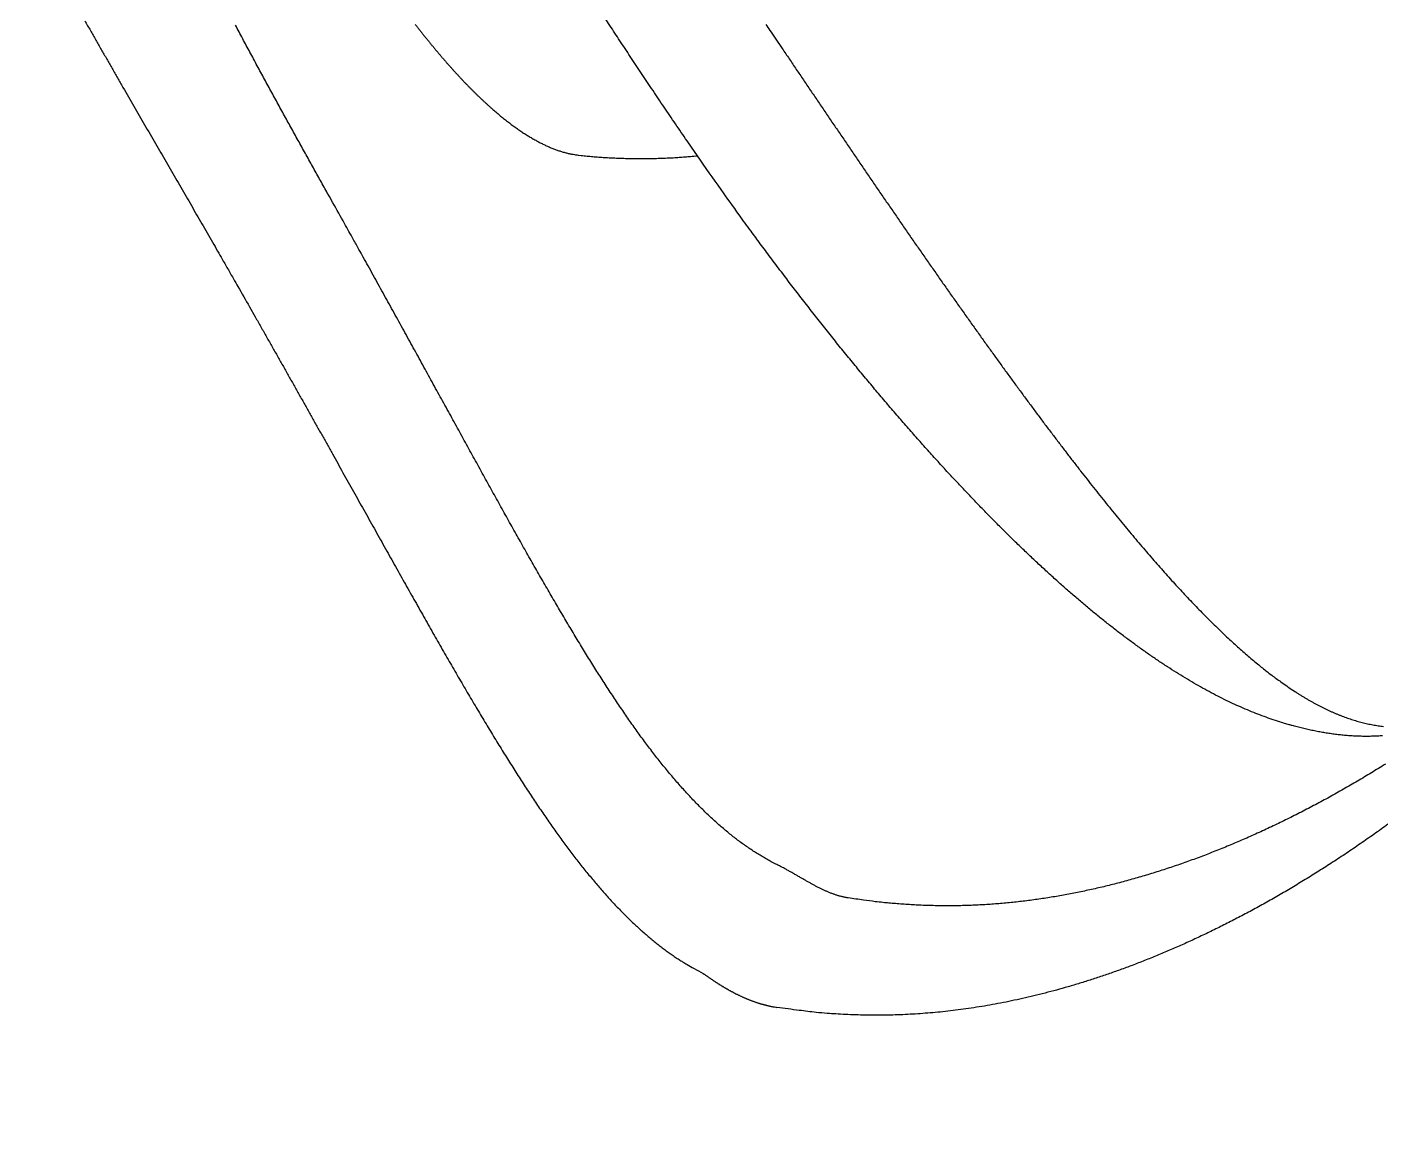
# Model space of a CAD drawing. Extents: x 649 to 723, y 631 to 778.
# Drawn here: x 710.648 to 714.223, y 713.908 to 716.799 of the extents above; entities that cross this region are included whole.
import ezdxf

# ---------------------------------------------------------------- set-up
doc = ezdxf.new("R2010")
doc.units = 0
doc.header["$MEASUREMENT"] = 0
doc.layers.add('1', color=4, linetype='Continuous')
doc.layers.add('204', color=7, linetype='Continuous')

# ---------------------------------------------------------------- blocks, each defined once
blk = doc.blocks.new('2010PRODIGY')
at = {"layer": '1'}
blk.add_arc((-76.9966, 128.7948), 156.2186, 333.814798, 336.818857, dxfattribs=at)
at = {"layer": '204', "color": 3, "linetype": 'Continuous'}
for points in [[(61.7881, 69.3549, 0.000164), (61.8025, 69.3297, 0.000162), (61.8169, 69.3045, 0.00016), (61.8313, 69.2794, 0.000159), (61.8456, 69.2544, 0.000153), (61.86, 69.2294, 0.000142), (61.8743, 69.2045, 0.00013), (61.8886, 69.1796, 0.000116), (61.9029, 69.1548, 0.000103), (61.9172, 69.1301, 0.000089), (61.9315, 69.1054, 0.000077), (61.9457, 69.0807, 0.000062), (61.96, 69.0561, 0.00005), (61.9742, 69.0316, 0.000035), (61.9883, 69.0071, 0.000022), (62.0024, 68.9827, 0.000007), (62.0165, 68.9583, -0.000006), (62.0306, 68.934, -0.00002), (62.0446, 68.9098, -0.000034), (62.0586, 68.8856, -0.000052), (62.0726, 68.8614, -0.000062), (62.0864, 68.8374, -0.000067), (62.1002, 68.8136, -0.000096), (62.1141, 68.7895, -0.000145), (62.1283, 68.7648, -0.000112), (62.1416, 68.7417, -0.000014), (62.1535, 68.7209, -0.000205), (62.1688, 68.6943, -0.000422), (62.1921, 68.6535, -0.000213), (62.2226, 68.6001, -0.00011)], [(62.4429, 68.8748), (62.4336, 68.8914, -0.000068), (62.4243, 68.908, -0.000062), (62.4149, 68.9248, -0.000067), (62.4055, 68.9416, -0.000087), (62.3961, 68.9585, -0.000101), (62.3866, 68.9755, -0.000113), (62.3772, 68.9925, -0.000125), (62.3677, 69.0096, -0.000139), (62.3581, 69.0267, -0.000151), (62.3486, 69.0439, -0.000164), (62.339, 69.0612, -0.000176), (62.3295, 69.0785, -0.00019), (62.3199, 69.0959, -0.000201), (62.3103, 69.1133, -0.000215), (62.3007, 69.1308, -0.000226), (62.2911, 69.1483, -0.00024), (62.2814, 69.1659, -0.000252), (62.2718, 69.1835, -0.000265), (62.2622, 69.2012, -0.000277), (62.2526, 69.2189, -0.00029), (62.243, 69.2367, -0.000302), (62.2334, 69.2545, -0.000315), (62.2238, 69.2723, -0.000327), (62.2142, 69.2902, -0.000342), (62.2046, 69.3081, -0.000353), (62.1951, 69.326, -0.000365), (62.1855, 69.344, -0.000372)], [(63.4051, 68.9988), (63.3895, 69.0214, -0.000494), (63.374, 69.044, -0.000512), (63.3587, 69.0664, -0.000508), (63.3435, 69.0886, -0.00048), (63.3285, 69.1108, -0.000462), (63.3136, 69.1328, -0.000445), (63.2989, 69.1546, -0.000431), (63.2844, 69.1763, -0.000411), (63.27, 69.1978, -0.000396), (63.2558, 69.2191, -0.000377), (63.2417, 69.2402, -0.000361), (63.2279, 69.2612, -0.000342), (63.2142, 69.2819, -0.000325), (63.2006, 69.3025, -0.000306), (63.1873, 69.3228, -0.000289), (63.1741, 69.3429, -0.000267), (63.1612, 69.3627, -0.000251)], [(62.6681, 70.1377, -0.000002), (62.6538, 70.1605, -0.00001)], [(65.2283, 67.234, -0.003113), (65.1919, 67.2079, -0.003171), (65.1553, 67.1824, -0.003196), (65.1187, 67.1575, -0.003223), (65.0823, 67.1336, -0.00327), (65.0461, 67.1104, -0.003284), (65.0101, 67.088, -0.003316), (64.9744, 67.0664, -0.003339), (64.9389, 67.0457, -0.003372), (64.9037, 67.0257, -0.003392), (64.8687, 67.0064, -0.003424), (64.8339, 66.988, -0.003443), (64.7994, 66.9703, -0.003474), (64.7652, 66.9533, -0.003492), (64.7312, 66.937, -0.003522), (64.6975, 66.9214, -0.003538), (64.6641, 66.9066, -0.003568), (64.6309, 66.8924, -0.003583), (64.598, 66.879, -0.003611), (64.5655, 66.8661, -0.003624), (64.5332, 66.854, -0.003652), (64.5012, 66.8425, -0.003664), (64.4695, 66.8316, -0.00369), (64.4381, 66.8214, -0.003701), (64.407, 66.8117, -0.003726), (64.3762, 66.8027, -0.003735), (64.3458, 66.7942, -0.00376), (64.3157, 66.7864, -0.003768), (64.2859, 66.7791, -0.003792), (64.2564, 66.7723, -0.003799), (64.2273, 66.7661, -0.003822), (64.1985, 66.7604, -0.003827), (64.17, 66.7553, -0.003851), (64.1419, 66.7507, -0.00386), (64.1142, 66.7465, -0.003877), (64.0868, 66.7429, -0.003878), (64.0598, 66.7397, -0.003908), (64.0331, 66.737, -0.003875), (64.0065, 66.7348, -0.003852), (63.9801, 66.7329, -0.003858), (63.9537, 66.7315, -0.003913), (63.9274, 66.7304, -0.004007), (63.9011, 66.7299, -0.003909), (63.875, 66.7297, -0.003659), (63.849, 66.7299, -0.004033), (63.8228, 66.7306, -0.004787), (63.7959, 66.7317, -0.003641), (63.7708, 66.7331, -0.001286), (63.748, 66.7345, -0.005079), (63.7189, 66.7372, -0.008621), (63.674, 66.7426, -0.004189), (63.6152, 66.7504, -0.00222)], [(62.6604, 69.3458, 0.000845), (62.6659, 69.3387, 0.000863), (62.6714, 69.3316, 0.000879), (62.6769, 69.3246, 0.000897), (62.6824, 69.3176, 0.000915), (62.6879, 69.3107, 0.000934), (62.6934, 69.3039, 0.000953), (62.6989, 69.2972, 0.000972), (62.7044, 69.2905, 0.000992), (62.7099, 69.2838, 0.001013), (62.7154, 69.2773, 0.001034), (62.7208, 69.2707, 0.001055), (62.7263, 69.2643, 0.001077), (62.7317, 69.2579, 0.0011), (62.7372, 69.2516, 0.001123), (62.7426, 69.2454, 0.001147), (62.748, 69.2392, 0.001172), (62.7534, 69.2331, 0.001197), (62.7588, 69.227, 0.001223), (62.7642, 69.2211, 0.00125), (62.7696, 69.2152, 0.001276), (62.775, 69.2093, 0.001301), (62.7804, 69.2036, 0.001324), (62.7857, 69.1979, 0.001347), (62.7911, 69.1923, 0.00137), (62.7964, 69.1867, 0.001395), (62.8018, 69.1813, 0.00142), (62.8071, 69.1758, 0.001446), (62.8124, 69.1705, 0.001473), (62.8177, 69.1653, 0.0015), (62.823, 69.1601, 0.001529), (62.8283, 69.155, 0.001558), (62.8336, 69.1499, 0.001588), (62.8389, 69.145, 0.001619), (62.8441, 69.1401, 0.001652), (62.8494, 69.1353, 0.001684), (62.8546, 69.1306, 0.001719), (62.8598, 69.1259, 0.001754), (62.865, 69.1213, 0.001791), (62.8702, 69.1168, 0.001828), (62.8754, 69.1124, 0.001867), (62.8805, 69.1081, 0.001907), (62.8857, 69.1038, 0.001949), (62.8908, 69.0996, 0.001991), (62.8959, 69.0955, 0.002035), (62.901, 69.0915, 0.00208), (62.9061, 69.0876, 0.002128), (62.9112, 69.0837, 0.002176), (62.9163, 69.08, 0.002226), (62.9213, 69.0763, 0.002278), (62.9264, 69.0726, 0.002332), (62.9314, 69.0691, 0.002387), (62.9364, 69.0657, 0.002444), (62.9413, 69.0623, 0.0025), (62.9463, 69.059, 0.002558), (62.9513, 69.0558, 0.002613), (62.9562, 69.0527, 0.002672), (62.9611, 69.0497, 0.002731), (62.966, 69.0468, 0.002793), (62.9709, 69.0439, 0.002855), (62.9757, 69.0412, 0.002921), (62.9806, 69.0385, 0.002986), (62.9854, 69.0359, 0.003056), (62.9902, 69.0334, 0.003125), (62.995, 69.031, 0.003198), (62.9997, 69.0286, 0.003272), (63.0045, 69.0264, 0.003348), (63.0092, 69.0242, 0.003423), (63.0139, 69.0222, 0.003505), (63.0186, 69.0202, 0.003592), (63.0232, 69.0183, 0.003667), (63.0279, 69.0165, 0.003727), (63.0325, 69.0148, 0.003847), (63.0371, 69.0132, 0.004016), (63.0417, 69.0116, 0.003992), (63.0462, 69.0102, 0.003805), (63.0507, 69.0088, 0.004294), (63.0553, 69.0076, 0.005249), (63.0599, 69.0064, 0.004076), (63.0642, 69.0053, 0.001401), (63.0681, 69.0044, 0.005907), (63.0731, 69.0034, 0.010586), (63.0807, 69.0022, 0.005341), (63.0905, 69.0007, 0.002866)], [(63.5862, 69.3456, 0.000457), (63.5967, 69.33, 0.000223), (63.6106, 69.3094, 0.000117)], [(63.6106, 69.3094), (63.6291, 69.2821, 0.000018), (63.6476, 69.2546, 0.00001), (63.6663, 69.227, 0.000017), (63.685, 69.1994, 0.000043), (63.7038, 69.1716, 0.000061), (63.7226, 69.1438, 0.000078), (63.7415, 69.1159, 0.000094), (63.7605, 69.088, 0.000112), (63.7795, 69.06, 0.000128), (63.7985, 69.032, 0.000147), (63.8176, 69.004, 0.000163), (63.8367, 68.9759, 0.000181), (63.8559, 68.9479, 0.000197), (63.8751, 68.9198, 0.000216), (63.8943, 68.8918, 0.000233), (63.9136, 68.8637, 0.000252), (63.9328, 68.8357, 0.000269), (63.9521, 68.8078, 0.000288), (63.9714, 68.7799, 0.000306), (63.9907, 68.752, 0.000326), (64.0101, 68.7243, 0.000344), (64.0294, 68.6966, 0.000365), (64.0487, 68.669, 0.000384), (64.068, 68.6415, 0.000407), (64.0874, 68.6141, 0.000426), (64.1067, 68.5868, 0.000448), (64.1259, 68.5597, 0.000464), (64.1451, 68.5328, 0.000478), (64.1641, 68.5062, 0.000499), (64.183, 68.48, 0.000523), (64.2018, 68.454, 0.000546), (64.2204, 68.4283, 0.000571), (64.2389, 68.403, 0.000596), (64.2573, 68.3779, 0.000622), (64.2755, 68.3532, 0.000648), (64.2936, 68.3288, 0.000677), (64.3116, 68.3046, 0.000705), (64.3294, 68.2808, 0.000735), (64.3472, 68.2574, 0.000766), (64.3648, 68.2342, 0.000798), (64.3823, 68.2113, 0.000831), (64.3996, 68.1888, 0.000866), (64.4169, 68.1666, 0.000901), (64.434, 68.1447, 0.000939), (64.451, 68.1232, 0.000977), (64.4678, 68.102, 0.001017), (64.4846, 68.0811, 0.001059), (64.5012, 68.0605, 0.001102), (64.5177, 68.0403, 0.001147), (64.5341, 68.0204, 0.001194), (64.5504, 68.0009, 0.001243), (64.5665, 67.9816, 0.001294), (64.5826, 67.9628, 0.001347), (64.5985, 67.9443, 0.001403), (64.6143, 67.9261, 0.00146), (64.63, 67.9083, 0.001521), (64.6456, 67.8908, 0.001584), (64.661, 67.8737, 0.00165), (64.6764, 67.8569, 0.001719), (64.6916, 67.8405, 0.001791), (64.7068, 67.8244, 0.001866), (64.7218, 67.8087, 0.001944), (64.7367, 67.7934, 0.002029), (64.7515, 67.7784, 0.00212), (64.7662, 67.7638, 0.002205), (64.7808, 67.7496, 0.002284), (64.7953, 67.7357, 0.002397), (64.8097, 67.7222, 0.002539), (64.824, 67.7091, 0.002582), (64.8381, 67.6963, 0.002534), (64.852, 67.684, 0.002971), (64.8661, 67.6719, 0.00378), (64.8805, 67.66, 0.002973), (64.8939, 67.649, 0.000954), (64.906, 67.6392, 0.004508), (64.9216, 67.6274, 0.008349), (64.9455, 67.6101, 0.004255), (64.9769, 67.5881, 0.002285)], [(63.0905, 69.0007), (63.0982, 68.9999, 0.001362), (63.1059, 68.999, 0.001361), (63.1137, 68.9983, 0.001359), (63.1214, 68.9975, 0.001355), (63.1291, 68.9969, 0.001352), (63.1369, 68.9962, 0.001348), (63.1447, 68.9956, 0.001345), (63.1524, 68.9951, 0.001342), (63.1602, 68.9945, 0.001338), (63.168, 68.9941, 0.001335), (63.1758, 68.9936, 0.001332), (63.1836, 68.9932, 0.001328), (63.1914, 68.9929, 0.001325), (63.1992, 68.9926, 0.001321), (63.207, 68.9923, 0.001318), (63.2149, 68.9921, 0.001314), (63.2227, 68.9919, 0.00131), (63.2306, 68.9917, 0.001307), (63.2384, 68.9916, 0.001303), (63.2463, 68.9915, 0.0013), (63.2542, 68.9915, 0.001296), (63.262, 68.9915, 0.001291), (63.2699, 68.9916, 0.001289), (63.2778, 68.9917, 0.001287), (63.2857, 68.9918, 0.00128), (63.2936, 68.992, 0.001269), (63.3015, 68.9922, 0.001276), (63.3095, 68.9925, 0.001297), (63.3174, 68.9928, 0.001257), (63.3253, 68.9931, 0.001171), (63.3332, 68.9935, 0.001288), (63.3412, 68.9939, 0.001529), (63.3495, 68.9944, 0.001157), (63.3572, 68.9949, 0.000399), (63.3641, 68.9954, 0.001624), (63.3731, 68.996, 0.002778), (63.387, 68.9972, 0.001352), (63.4051, 68.9988, 0.000716)], [(64.9392, 67.5053), (64.9175, 67.5125, -0.0063), (64.8957, 67.5204, -0.006123), (64.8738, 67.5289, -0.005916), (64.8517, 67.538, -0.005698), (64.8294, 67.5479, -0.005486), (64.807, 67.5583, -0.00529), (64.7845, 67.5694, -0.005093), (64.7618, 67.5812, -0.004906), (64.739, 67.5936, -0.004721), (64.716, 67.6066, -0.004547), (64.6929, 67.6203, -0.004376), (64.6696, 67.6346, -0.004214), (64.6462, 67.6496, -0.004056), (64.6226, 67.6652, -0.003907), (64.5989, 67.6814, -0.003761), (64.575, 67.6982, -0.003624), (64.551, 67.7157, -0.003489), (64.5268, 67.7337, -0.003363), (64.5025, 67.7524, -0.00324), (64.4781, 67.7717, -0.003125), (64.4535, 67.7917, -0.003012), (64.4287, 67.8122, -0.002906), (64.4039, 67.8333, -0.002803), (64.3788, 67.8551, -0.002706), (64.3537, 67.8774, -0.002611), (64.3284, 67.9003, -0.002522), (64.3029, 67.9239, -0.002436), (64.2773, 67.948, -0.002354), (64.2515, 67.9727, -0.002275), (64.2257, 67.998, -0.0022), (64.1996, 68.0239, -0.002127), (64.1735, 68.0504, -0.002058), (64.1471, 68.0775, -0.001991), (64.1207, 68.1051, -0.001928), (64.0941, 68.1333, -0.001866), (64.0673, 68.1621, -0.001808), (64.0405, 68.1915, -0.001751), (64.0134, 68.2214, -0.001697), (63.9863, 68.2519, -0.001645), (63.959, 68.2829, -0.0016), (63.9316, 68.3145, -0.001565), (63.9041, 68.3465, -0.00154), (63.8766, 68.379, -0.001516), (63.849, 68.412, -0.001496), (63.8213, 68.4455, -0.00147), (63.7936, 68.4794, -0.001442), (63.7659, 68.5138, -0.001436), (63.7381, 68.5487, -0.00145), (63.7102, 68.5841, -0.001391), (63.6825, 68.6197, -0.001285), (63.6549, 68.6555, -0.001409), (63.6268, 68.6924, -0.00167), (63.5981, 68.7306, -0.001248), (63.5712, 68.7667, -0.00041), (63.5468, 68.7995, -0.001761), (63.5156, 68.8426, -0.002999), (63.4677, 68.9099, -0.00144), (63.4051, 68.9988, -0.000754)], [(63.6123, 67.1289), (63.6003, 67.1351, -0.006029), (63.5883, 67.1416, -0.005954), (63.5764, 67.1485, -0.005805), (63.5645, 67.1557, -0.005589), (63.5526, 67.1632, -0.005399), (63.5408, 67.1711, -0.005223), (63.5291, 67.1793, -0.005049), (63.5173, 67.1878, -0.004872), (63.5056, 67.1966, -0.004704), (63.494, 67.2058, -0.004536), (63.4823, 67.2153, -0.004378), (63.4708, 67.225, -0.004223), (63.4592, 67.2351, -0.004077), (63.4477, 67.2455, -0.003934), (63.4362, 67.2562, -0.003798), (63.4248, 67.2672, -0.003664), (63.4134, 67.2784, -0.003537), (63.402, 67.29, -0.003411), (63.3907, 67.3018, -0.003293), (63.3794, 67.3139, -0.003176), (63.3681, 67.3263, -0.003066), (63.3569, 67.3389, -0.002958), (63.3457, 67.3518, -0.002856), (63.3345, 67.365, -0.002755), (63.3234, 67.3784, -0.00266), (63.3123, 67.3921, -0.002565), (63.3012, 67.406, -0.002467), (63.2901, 67.4202, -0.002359), (63.2791, 67.4346, -0.002259), (63.2681, 67.4492, -0.002159), (63.2571, 67.4641, -0.002066), (63.2462, 67.4792, -0.001971), (63.2352, 67.4946, -0.001883), (63.2243, 67.5101, -0.001794), (63.2134, 67.5259, -0.001712), (63.2025, 67.5419, -0.001628), (63.1916, 67.5581, -0.001551), (63.1807, 67.5745, -0.001472), (63.1698, 67.5911, -0.001399), (63.1589, 67.6079, -0.001324), (63.148, 67.6249, -0.001257), (63.1371, 67.642, -0.001186), (63.1262, 67.6594, -0.001122), (63.1153, 67.677, -0.001054), (63.1044, 67.6947, -0.000994), (63.0935, 67.7126, -0.00093), (63.0825, 67.7307, -0.000873), (63.0716, 67.749, -0.000812), (63.0606, 67.7674, -0.000758), (63.0496, 67.786, -0.0007), (63.0385, 67.8047, -0.000658), (63.0275, 67.8236, -0.000622), (63.0164, 67.8427, -0.000591), (63.0053, 67.8619, -0.000557), (62.9941, 67.8812, -0.000527), (62.9829, 67.9007, -0.000495), (62.9717, 67.9203, -0.000466), (62.9605, 67.9401, -0.000435), (62.9492, 67.96, -0.000407), (62.9379, 67.9801, -0.000377), (62.9266, 68.0003, -0.00035), (62.9152, 68.0206, -0.000322), (62.9037, 68.0411, -0.000296), (62.8923, 68.0617, -0.000269), (62.8807, 68.0824, -0.000244), (62.8692, 68.1033, -0.000217), (62.8576, 68.1242, -0.000194), (62.8459, 68.1453, -0.000168), (62.8342, 68.1666, -0.000145), (62.8224, 68.1879, -0.00012), (62.8106, 68.2093, -0.000098), (62.7988, 68.2309, -0.000074), (62.7868, 68.2526, -0.000052), (62.7749, 68.2744, -0.000027), (62.7628, 68.2963, -0.00001), (62.7508, 68.3183, 0.000005), (62.7386, 68.3404, 0.000014), (62.7264, 68.3626, 0.00002), (62.7141, 68.3849, 0.000025), (62.7018, 68.4073, 0.000032), (62.6894, 68.4298, 0.000038), (62.677, 68.4524, 0.000045), (62.6645, 68.4751, 0.00005), (62.6519, 68.4979, 0.000057), (62.6393, 68.5209, 0.000062), (62.6266, 68.5438, 0.000068), (62.6139, 68.5669, 0.000074), (62.6011, 68.5901, 0.000082), (62.5882, 68.6134, 0.000084), (62.5753, 68.6367, 0.000082), (62.5625, 68.66, 0.000099), (62.5493, 68.6837, 0.00013), (62.5358, 68.708, 0.000098), (62.5231, 68.731, 0.000023), (62.5115, 68.7517, 0.000157), (62.4966, 68.7786, 0.000293), (62.4734, 68.8202, 0.000143), (62.4429, 68.8748, 0.000074)], [(62.2226, 68.6001), (62.2377, 68.5735, -0.000135), (62.2527, 68.5471, -0.000139), (62.2676, 68.5207, -0.000137), (62.2825, 68.4944, -0.000129), (62.2973, 68.4682, -0.000122), (62.3121, 68.4422, -0.000117), (62.3267, 68.4162, -0.000111), (62.3413, 68.3903, -0.000105), (62.3558, 68.3645, -0.000099), (62.3703, 68.3389, -0.000093), (62.3846, 68.3133, -0.000087), (62.3989, 68.2878, -0.00008), (62.4132, 68.2625, -0.000074), (62.4273, 68.2373, -0.000067), (62.4414, 68.2121, -0.000061), (62.4554, 68.1871, -0.000054), (62.4694, 68.1622, -0.000048), (62.4832, 68.1374, -0.000041), (62.497, 68.1128, -0.000034), (62.5108, 68.0882, -0.000028), (62.5244, 68.0638, -0.00002), (62.538, 68.0395, -0.00001), (62.5516, 68.0153, -0.000006), (62.565, 67.9913, -0.000007), (62.5784, 67.9673, 0.000013), (62.5917, 67.9435, 0.00006), (62.6049, 67.92, 0.000097), (62.618, 67.8966, 0.000134), (62.631, 67.8734, 0.000161), (62.6439, 67.8504, 0.000183), (62.6567, 67.8277, 0.000206), (62.6695, 67.8051, 0.000234), (62.6821, 67.7828, 0.00026), (62.6946, 67.7607, 0.000289), (62.707, 67.7388, 0.000315), (62.7194, 67.7172, 0.000346), (62.7317, 67.6958, 0.000374), (62.7438, 67.6746, 0.000406), (62.7559, 67.6536, 0.000437), (62.7679, 67.6328, 0.000471), (62.7799, 67.6123, 0.000503), (62.7917, 67.592, 0.000539), (62.8035, 67.572, 0.000574), (62.8152, 67.5522, 0.000612), (62.8269, 67.5326, 0.000649), (62.8384, 67.5132, 0.00069), (62.8499, 67.4941, 0.000729), (62.8614, 67.4752, 0.000772), (62.8727, 67.4566, 0.000814), (62.8841, 67.4382, 0.00086), (62.8953, 67.4201, 0.000906), (62.9065, 67.4022, 0.000955), (62.9176, 67.3845, 0.001003), (62.9287, 67.3671, 0.001056), (62.9397, 67.3499, 0.001108), (62.9507, 67.333, 0.001164), (62.9616, 67.3164, 0.00122), (62.9725, 67.3, 0.00128), (62.9833, 67.2838, 0.00134), (62.9941, 67.2679, 0.001405), (63.0048, 67.2523, 0.001469), (63.0155, 67.2369, 0.001538), (63.0262, 67.2218, 0.001608), (63.0368, 67.2069, 0.001683), (63.0474, 67.1923, 0.001758), (63.058, 67.178, 0.001836), (63.0686, 67.1638, 0.001909), (63.0792, 67.1499, 0.001991), (63.0898, 67.1362, 0.002072), (63.1004, 67.1227, 0.002157), (63.111, 67.1095, 0.002242), (63.1216, 67.0965, 0.002333), (63.1323, 67.0838, 0.002423), (63.1429, 67.0712, 0.002518), (63.1536, 67.0589, 0.002613), (63.1642, 67.0469, 0.002713), (63.1749, 67.0351, 0.002814), (63.1857, 67.0235, 0.002921), (63.1964, 67.0122, 0.003024), (63.2072, 67.0012, 0.003131), (63.218, 66.9904, 0.003247), (63.2288, 66.9798, 0.003375), (63.2397, 66.9695, 0.003471), (63.2506, 66.9595, 0.003548), (63.2615, 66.9498, 0.003562), (63.2723, 66.9403, 0.003509), (63.2831, 66.9313, 0.003656), (63.2937, 66.9225, 0.003922), (63.3044, 66.9141, 0.003967), (63.3149, 66.906, 0.003822), (63.3253, 66.8983, 0.004343), (63.3359, 66.8908, 0.005313), (63.3467, 66.8834, 0.004153), (63.3568, 66.8766, 0.001496), (63.366, 66.8707, 0.005941), (63.3779, 66.8635, 0.010352), (63.3964, 66.8533, 0.005144), (63.4206, 66.8402, 0.002762)], [(65.2215, 67.3926, -0.001696), (65.2031, 67.3812, -0.001709), (65.1847, 67.3699, -0.001723), (65.1662, 67.3588, -0.001736), (65.1478, 67.3478, -0.001749), (65.1293, 67.337, -0.001763), (65.1108, 67.3264, -0.001776), (65.0923, 67.316, -0.00179), (65.0738, 67.3057, -0.001804), (65.0553, 67.2956, -0.001817), (65.0368, 67.2857, -0.001831), (65.0182, 67.2759, -0.001844), (64.9997, 67.2663, -0.001859), (64.9811, 67.2568, -0.001873), (64.9625, 67.2476, -0.001889), (64.9439, 67.2385, -0.001905), (64.9253, 67.2296, -0.001922), (64.9067, 67.2208, -0.001938), (64.888, 67.2123, -0.001955), (64.8694, 67.2039, -0.001972), (64.8508, 67.1956, -0.00199), (64.8321, 67.1876, -0.002008), (64.8135, 67.1797, -0.002025), (64.7948, 67.172, -0.002044), (64.7762, 67.1645, -0.002062), (64.7575, 67.1572, -0.002081), (64.7389, 67.15, -0.0021), (64.7202, 67.143, -0.002119), (64.7016, 67.1363, -0.002139), (64.6829, 67.1296, -0.002158), (64.6643, 67.1232, -0.002178), (64.6456, 67.117, -0.002199), (64.627, 67.1109, -0.002219), (64.6084, 67.1051, -0.002239), (64.5897, 67.0994, -0.002259), (64.5711, 67.0939, -0.002278), (64.5525, 67.0886, -0.002298), (64.5339, 67.0834, -0.002317), (64.5153, 67.0785, -0.002336), (64.4967, 67.0738, -0.002355), (64.4781, 67.0692, -0.002374), (64.4596, 67.0649, -0.002393), (64.441, 67.0607, -0.002412), (64.4225, 67.0567, -0.00243), (64.4039, 67.0529, -0.002449), (64.3854, 67.0493, -0.002468), (64.3669, 67.0459, -0.002489), (64.3484, 67.0427, -0.002513), (64.3299, 67.0397, -0.002537), (64.3115, 67.0369, -0.002561), (64.293, 67.0343, -0.002585), (64.2746, 67.0319, -0.00261), (64.2562, 67.0297, -0.002634), (64.2378, 67.0276, -0.002658), (64.2194, 67.0258, -0.002683), (64.201, 67.0242, -0.002711), (64.1827, 67.0228, -0.002732), (64.1644, 67.0216, -0.002748), (64.1461, 67.0206, -0.002754), (64.1279, 67.0198, -0.002749), (64.1097, 67.0192, -0.002749), (64.0915, 67.0188, -0.002751), (64.0733, 67.0186, -0.002742), (64.0551, 67.0187, -0.002721), (64.037, 67.0189, -0.002739), (64.0189, 67.0193, -0.002787), (64.0008, 67.0199, -0.002704), (63.9828, 67.0207, -0.002521), (63.9649, 67.0217, -0.002769), (63.9467, 67.0229, -0.003279), (63.9281, 67.0244, -0.002491), (63.9107, 67.0259, -0.000876), (63.895, 67.0273, -0.003475), (63.8748, 67.0296, -0.005927), (63.8438, 67.0337, -0.002893), (63.8033, 67.0394, -0.001535)], [(65.2142, 67.4676, -0.003014), (65.2076, 67.4671, -0.002983), (65.201, 67.4668, -0.002951), (65.1944, 67.4665, -0.00292), (65.1878, 67.4662, -0.002887), (65.1812, 67.4661, -0.002856), (65.1745, 67.466, -0.002822), (65.1678, 67.466, -0.002791), (65.1611, 67.4661, -0.002758), (65.1544, 67.4663, -0.002726), (65.1476, 67.4665, -0.002693), (65.1409, 67.4668, -0.002662), (65.1341, 67.4672, -0.002629), (65.1273, 67.4676, -0.002597), (65.1205, 67.4681, -0.002565), (65.1137, 67.4687, -0.002534), (65.1069, 67.4694, -0.002502), (65.1, 67.4701, -0.002471), (65.0932, 67.4709, -0.002439), (65.0863, 67.4718, -0.002409), (65.0794, 67.4727, -0.002378), (65.0725, 67.4737, -0.002348), (65.0656, 67.4748, -0.002316), (65.0586, 67.4759, -0.002288), (65.0517, 67.4772, -0.002262), (65.0447, 67.4784, -0.002228), (65.0378, 67.4798, -0.002186), (65.0308, 67.4812, -0.002176), (65.0238, 67.4827, -0.002189), (65.0168, 67.4842, -0.002102), (65.0098, 67.4858, -0.001941), (65.0028, 67.4875, -0.00211), (64.9957, 67.4892, -0.002469), (64.9885, 67.4911, -0.001859), (64.9816, 67.4929, -0.000657), (64.9755, 67.4945, -0.002561), (64.9675, 67.4968, -0.004297), (64.9552, 67.5004, -0.002074), (64.9392, 67.5053, -0.001096)], [(64.9769, 67.5881), (64.9839, 67.5835, 0.002527), (64.991, 67.579, 0.002552), (64.9981, 67.5745, 0.002593), (65.0051, 67.5702, 0.00265), (65.0122, 67.566, 0.002704), (65.0193, 67.5619, 0.002755), (65.0264, 67.5579, 0.002807), (65.0334, 67.554, 0.002863), (65.0405, 67.5502, 0.002918), (65.0476, 67.5465, 0.002974), (65.0546, 67.5429, 0.003031), (65.0617, 67.5394, 0.003089), (65.0688, 67.5361, 0.003148), (65.0758, 67.5328, 0.003207), (65.0829, 67.5297, 0.003267), (65.09, 67.5266, 0.003329), (65.097, 67.5237, 0.00339), (65.1041, 67.5209, 0.003452), (65.1111, 67.5183, 0.003514), (65.1182, 67.5157, 0.003578), (65.1252, 67.5132, 0.00364), (65.1323, 67.5109, 0.003704), (65.1393, 67.5087, 0.003767), (65.1464, 67.5066, 0.003831), (65.1534, 67.5046, 0.003894), (65.1604, 67.5027, 0.003957), (65.1675, 67.501, 0.004019), (65.1745, 67.4994, 0.004082), (65.1815, 67.4979, 0.004143), (65.1885, 67.4965, 0.004204), (65.1955, 67.4953, 0.004263), (65.2025, 67.4942, 0.004323), (65.2095, 67.4932, 0.004378), (65.2165, 67.4923, 0.004433)], [(63.8033, 67.0394), (63.7995, 67.04, -0.004817), (63.7956, 67.0407, -0.004904), (63.7919, 67.0415, -0.004876), (63.7881, 67.0424, -0.00471), (63.7844, 67.0433, -0.004583), (63.7806, 67.0443, -0.004463), (63.7769, 67.0454, -0.004343), (63.7732, 67.0465, -0.004193), (63.7696, 67.0477, -0.004056), (63.7659, 67.049, -0.003901), (63.7623, 67.0503, -0.003756), (63.7586, 67.0517, -0.003592), (63.755, 67.0531, -0.003441), (63.7514, 67.0546, -0.003273), (63.7478, 67.0561, -0.003118), (63.7442, 67.0577, -0.002947), (63.7406, 67.0593, -0.002791), (63.737, 67.061, -0.002619), (63.7334, 67.0627, -0.002463), (63.7298, 67.0644, -0.002292), (63.7262, 67.0662, -0.002138), (63.7226, 67.0681, -0.001969), (63.719, 67.07, -0.001818), (63.7153, 67.0719, -0.001653), (63.7117, 67.0739, -0.001504), (63.708, 67.0758, -0.001338), (63.7044, 67.0779, -0.001188), (63.7007, 67.0799, -0.001021), (63.697, 67.082, -0.000874), (63.6933, 67.0841, -0.000713), (63.6896, 67.0862, -0.000572), (63.6858, 67.0884, -0.000417), (63.682, 67.0905, -0.000281), (63.6782, 67.0927, -0.00013), (63.6744, 67.0949, -0.000002), (63.6705, 67.0972, 0.000134), (63.6666, 67.0994, 0.000267), (63.6627, 67.1016, 0.000428), (63.6587, 67.1039, 0.000512), (63.6547, 67.1062, 0.000555), (63.6507, 67.1084, 0.000788), (63.6466, 67.1107, 0.00119), (63.6424, 67.1131, 0.000893), (63.6383, 67.1153, 0.000091), (63.6347, 67.1173, 0.001645), (63.6299, 67.1199, 0.003268), (63.6223, 67.1238, 0.001583), (63.6123, 67.1289, 0.0008)], [(63.4206, 66.8402), (63.4227, 66.8386, 0.000847), (63.4248, 66.8371, 0.00085), (63.4269, 66.8356, 0.000857), (63.429, 66.8341, 0.000866), (63.4311, 66.8326, 0.000875), (63.4332, 66.8311, 0.000882), (63.4353, 66.8296, 0.000891), (63.4374, 66.8282, 0.000899), (63.4395, 66.8267, 0.000907), (63.4416, 66.8253, 0.000916), (63.4437, 66.8239, 0.000924), (63.4458, 66.8225, 0.000933), (63.4478, 66.8211, 0.000941), (63.4499, 66.8197, 0.00095), (63.452, 66.8183, 0.000959), (63.4541, 66.8169, 0.000968), (63.4562, 66.8156, 0.000976), (63.4583, 66.8142, 0.000985), (63.4604, 66.8129, 0.000994), (63.4625, 66.8116, 0.001003), (63.4646, 66.8103, 0.001012), (63.4666, 66.809, 0.00102), (63.4687, 66.8077, 0.00103), (63.4708, 66.8064, 0.001041), (63.4729, 66.8052, 0.001048), (63.475, 66.8039, 0.00105), (63.4771, 66.8027, 0.001069), (63.4792, 66.8015, 0.001101), (63.4812, 66.8003, 0.001078), (63.4833, 66.7991, 0.001014), (63.4854, 66.7979, 0.00113), (63.4875, 66.7967, 0.001362), (63.4896, 66.7955, 0.001041), (63.4917, 66.7944, 0.000352), (63.4935, 66.7934, 0.001489), (63.4958, 66.7922, 0.002603), (63.4994, 66.7903, 0.001285), (63.5042, 66.7878, 0.000683)], [(63.5042, 66.7878), (63.5069, 66.7864, 0.00162), (63.5097, 66.7851, 0.001627), (63.5125, 66.7837, 0.001641), (63.5152, 66.7824, 0.001663), (63.518, 66.7811, 0.001682), (63.5208, 66.7798, 0.001699), (63.5235, 66.7785, 0.001717), (63.5263, 66.7773, 0.001736), (63.5291, 66.7761, 0.001754), (63.5319, 66.7749, 0.001773), (63.5346, 66.7737, 0.001791), (63.5374, 66.7726, 0.001809), (63.5402, 66.7714, 0.001827), (63.5429, 66.7703, 0.001846), (63.5457, 66.7693, 0.001864), (63.5485, 66.7682, 0.001882), (63.5513, 66.7672, 0.0019), (63.554, 66.7662, 0.001918), (63.5568, 66.7652, 0.001936), (63.5596, 66.7642, 0.001954), (63.5624, 66.7633, 0.001971), (63.5651, 66.7624, 0.001988), (63.5679, 66.7615, 0.002006), (63.5707, 66.7607, 0.002028), (63.5735, 66.7598, 0.002039), (63.5762, 66.759, 0.002043), (63.579, 66.7583, 0.002078), (63.5818, 66.7575, 0.002138), (63.5846, 66.7568, 0.002092), (63.5874, 66.7561, 0.001966), (63.5901, 66.7554, 0.002189), (63.5929, 66.7547, 0.002636), (63.5958, 66.7541, 0.002009), (63.5985, 66.7535, 0.000678), (63.6009, 66.753, 0.00287), (63.6041, 66.7523, 0.005002), (63.6089, 66.7515, 0.002459), (63.6152, 66.7504, 0.001304)]]:
    blk.add_lwpolyline(points, format="xyb", dxfattribs=at)

msp = doc.modelspace()

# ---------------------------------------------------------------- block references
at = {"layer": '1'}
msp.add_blockref('2010PRODIGY', (649.0128, 647.4604), dxfattribs=at)

doc.saveas('drawing.dxf')
